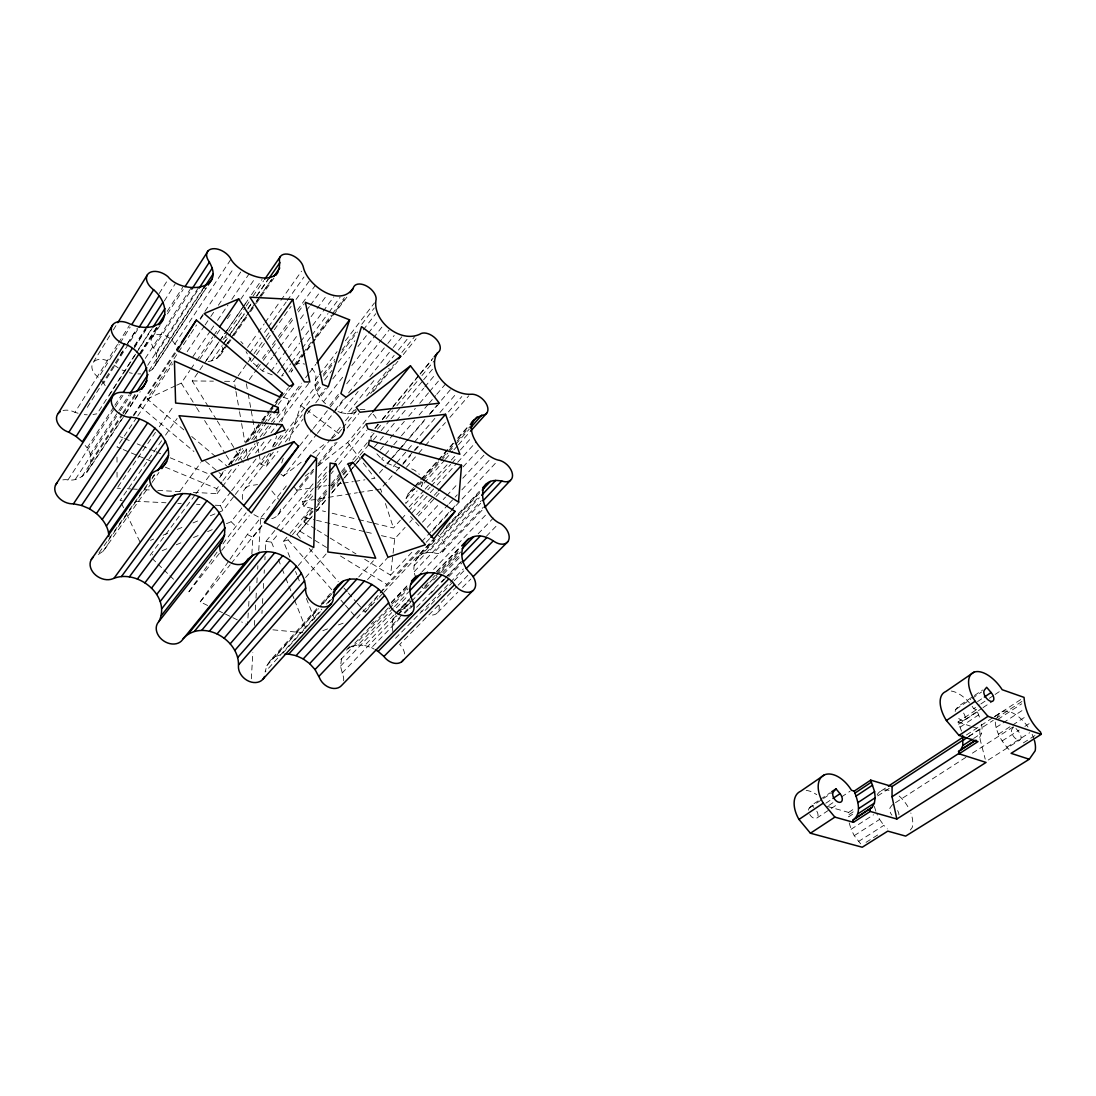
<?xml version="1.0" encoding="UTF-8"?>
<svg xmlns="http://www.w3.org/2000/svg" width="1096" height="1096" viewBox="0 0 1096 1096"><rect width="100%" height="100%" fill="white"/><g stroke="black" fill="none" stroke-linecap="round" stroke-linejoin="round"><path stroke-width="0.75" stroke-dasharray="5 3.75" d="M343.61 680.808A14.043 10.7 42.7 0 0 342.692 674.492L340.5 666.176L341.856 656.737M218.953 341.979L205.555 361.447C214.583 362.214 224.022 355.173 222.529 345.487M261.944 613.582L262.136 610.225M262.506 603.512L262.862 596.799M263.328 588.401L263.698 581.688M264.15 573.29L264.341 569.934M264.889 559.864L265.068 556.508M265.438 549.781L265.903 541.397L275.521 529.642M251.327 678.794L252.847 652.558M254.423 625.35L254.82 618.541M255.313 610.034L255.601 604.937M255.998 598.128L256.491 589.621M256.889 582.812L257.176 577.715M257.67 569.208L257.861 565.796M258.752 550.493L260.615 518.175L252.888 514.093M248.258 612.993L247.532 624.775L241.654 621.939M248.655 606.266L249.066 599.539M249.587 591.128L249.888 586.072M251.847 554.096L252.875 537.273L263.492 524.121M325.539 403.739C318.868 397.821 313.045 388.395 315.675 379.243A12.563 8.152 36.5 0 0 310.195 367.187M413.822 487.405L408.178 493.748L406.164 498.214L405.739 503.557L417.083 490.871M979.66 737.444L981.619 733.251L982.098 727.84L981.098 721.552M364.639 559.234L390.56 575.153L394.738 538.78L405.109 527.368M392.943 631.68L392.039 625.2L392.875 619.281L395.382 614.322M315.662 529.149L304.14 522.066L304.88 517.559L312.524 508.393M827.316 806.409L848.605 812.424L848.66 816.835L854.236 813.191M62.842 479.884A15.084 11.097 28.3 0 1 66.363 479.678C85.611 483.651 99.078 459.608 85.187 445.538M149.166 371.476C158.509 366.982 158.372 354.118 152.837 346.651A13.536 8.96 31.9 0 1 157.071 334.554A13.536 8.96 31.9 0 1 174.113 342.952L178.484 348.555M371.215 441.044L370.873 436.962L372.024 432.18M316.771 608.677L270.356 660.354L266.835 665.628L265.109 672.026L321.882 609.088M416.165 577.907C407.876 562.262 423.755 549.945 433.537 540.205M281.699 462.95L283.289 458.169M289.125 440.647L300.77 405.575L319.306 381.49M259.108 454.251L260.93 464.32L266.424 466.197L270.767 453.456M272.945 447.1L276.74 435.948M281.631 421.618L289.234 399.341L301.51 383.175M223.228 471.732L219.077 478.349L225.187 470.225M109.751 335.691L92.763 363.16A14.152 9.617 29.9 0 0 97.256 376.503L98.544 377.476L119.313 344.391M113.326 329.91L116.902 324.128M63.034 410.534A14.728 10.371 28.5 0 1 73.459 411.644L74.953 412.384L117.532 344.432M118.45 342.98L129.314 325.635M120.218 342.952L130.15 327.129M120.272 355.036L123.889 349.323M127.506 343.596L136.562 329.293M159.18 293.523L167.318 280.644M87.31 407.315L122.834 351.158M127.383 343.966L137.397 328.129M105.161 385.641L103.723 383.162L138.219 328.69M133.233 415.398L175.798 350.939M271.753 518.641C277.288 517.586 281.329 511.859 280.453 506.297M134.219 346.131L146.111 327.471M134.685 346.473L145.617 329.321M134.274 348.007L146.097 329.485M164.29 300.989L175.209 283.878M134.739 355.131L97.106 413.781L93.037 414.507M138.411 349.419L151.248 329.389M135.616 354.255L109.066 395.642L108.189 392.491M136.534 352.83L152.097 328.581M139.466 353.898L156.934 326.786M139.781 353.967L157.153 326.992M167.209 311.387L182.758 287.262M140.713 354.09L158.18 327.005M152.645 336.815L160.043 325.361M167.441 313.894L183.155 289.55M87.077 448.017L113.97 406.616M114.888 405.191L121.382 395.19M145.316 358.392L191.225 287.7M153.659 347.816L190.855 290.632M67.993 479.884L114.505 408.383M115.436 406.945L124.739 392.656M147.7 365.283L198.28 287.933M90.023 454.607L117.971 411.904M118.902 410.479L129.15 394.82M156.153 353.803L197.225 291.029M75.487 479.089L119.382 412.096M120.313 410.671L132.465 392.135M148.96 370.818L204.322 286.522M156.824 359.611L202.719 289.782M90.995 461.183L121.848 414.302M122.779 412.877L134.931 394.409M81.899 476.582L122.163 415.439M123.108 414.014L137.151 392.683M152.632 369.147L206.158 287.864M155.632 364.845L206.308 287.906M89.913 467.307L124.574 414.781M125.506 413.356L138.617 393.491M86.817 472.568L140.247 391.615M174.757 344.144L230.968 259.231M133.945 415.453L177.114 350.638M200.13 318.621L234.023 267.821M183.84 429.865L147.165 398.999L177.566 353.446M178.525 352.022L189.923 334.951M190.868 333.526L196.568 324.978M200.376 319.292L203.226 315.018M136.767 417.398L116.984 446.963L121.67 448.922M137.712 416L172.552 363.899M273.329 452.182L245.394 488.2C242.353 491.597 241.572 496.557 242.983 500.831M187.156 351.638L204.185 326.334M205.13 324.923L209.87 317.895M210.816 316.484L214.597 310.867M218.378 305.236L241.079 271.507M192.841 356.762L209.953 331.554M210.898 330.156L213.747 325.95M217.556 320.347L228.009 304.948M231.804 299.345L248.915 274.137M176.675 385.23L181.265 383.093L189.882 370.462M190.841 369.051L195.636 362.036M196.595 360.639L212.871 336.787M213.83 335.39L218.611 328.375M199.773 359.145L215.994 335.431M216.94 334.033L219.803 329.855M227.434 318.689L232.215 311.716M240.791 299.167L255.108 278.233M118.039 486.775L155.468 432.358M159.304 426.782L173.702 405.849M219.912 340.596L241.928 308.62M242.887 307.236L247.669 300.277M251.491 294.728L262.026 279.425M208.336 406.671L192.238 380.929L198.965 371.147M199.924 369.763L225.872 332.074M226.845 330.677L244.148 305.551M245.107 304.154L249.902 297.18M227.79 332.732L222.94 339.746A12.974 8.453 34.2 0 1 226.584 337.061M228.763 331.321L245.244 307.442M246.216 306.031L249.121 301.825M252.998 296.208L263.656 280.754M211.638 360.817L222.187 345.569M223.146 344.185L227.941 337.253M228.9 335.869L244.244 313.689M248.08 308.14L250.957 303.989M256.724 295.673L268.232 279.042M224.475 342.678L230.311 334.253M231.283 332.841L246.833 310.374M247.806 308.976L250.724 304.757M256.56 296.331L268.219 279.48M216.652 358.693L224.461 347.446M225.447 346.035L230.324 339.007M231.297 337.609L257.67 299.633M258.642 298.235L271.329 279.946M222.283 350.747L226.173 345.144M227.146 343.733L232.023 336.719M232.996 335.321L248.587 312.867M249.573 311.456L255.409 303.03M256.396 301.633L259.314 297.427M260.286 296.016L271.986 279.179M220.282 355.268L227.105 345.432M228.091 344.034L232.969 337.006M233.941 335.609L246.627 317.347M250.532 311.73L255.423 304.715M256.396 303.304L260.3 297.687M261.273 296.29L273.959 278.041M161.646 440.729L120.081 500.475L125.191 500.721M165.51 435.167L177.114 418.494M292.81 369.53L291.029 372.092L293.043 369.393M207.651 605.499L200.212 601.896L229.05 560.618M230.009 559.248L247.326 534.478L288.604 483.007M147.385 484.459L97.489 555.056L103.12 551.22L106.997 546.014L108.888 539.78L148.001 484.473M152.276 477.541L154.235 474.774M151.919 478.938L155.824 473.404M103.12 551.22L151.125 483.5M152.056 482.445L158.961 472.445M247.504 347.446L257.327 333.581M258.314 332.198L264.218 323.868M265.191 322.484L279.932 301.688M280.919 300.304L301.564 271.178M249.71 353.172L260.56 337.952M264.506 332.417L267.465 328.266M268.452 326.882L286.207 301.962M287.193 300.578L303.962 277.041M217.077 552.11L187.813 593.196L249.272 515.695M222.926 543.904L246.093 512.805M235.667 389.82L234.174 381.381L237.161 377.216M238.147 375.832L247.107 363.324M248.093 361.927L253.066 354.981M254.066 353.597L264.999 338.308M265.986 336.924L269.972 331.362M272.219 374.887L262.478 370.941L251.477 361.57L255.436 356.049M256.437 354.666L266.342 340.856M267.328 339.472L273.274 331.198M274.26 329.814L291.098 306.346M296.057 299.441L309.921 280.11M256.519 366.68L258.505 363.927M262.478 358.433L268.452 350.172M272.438 344.665L277.411 337.787M278.398 336.404L293.331 315.771M297.304 310.264L315.21 285.494M249.354 379.586L256.354 369.927M257.355 368.544L262.355 361.653M263.355 360.269L271.356 349.227M272.356 347.843L278.357 339.568M279.357 338.185L294.358 317.484M298.359 311.963L304.359 303.674M262.478 370.941L264.479 368.201M265.479 366.818L272.466 357.228M273.466 355.858L279.466 347.624M280.466 346.254L295.454 325.69M300.455 318.84L305.442 311.976M306.442 310.606L309.442 306.496M310.442 305.126L320.429 291.413M179.936 491.159L200.869 462.581M270.959 371.297L276.973 363.105M277.987 361.735L297.043 335.787M301.044 330.321L307.072 322.128M311.086 316.662L316.1 309.826M317.1 308.469L327.129 294.81M1013.375 727.265L1011.964 729.183A6.74 3.466 54.6 0 0 1014.143 737.17A6.74 3.466 54.6 0 0 1020.595 739.348A6.74 3.466 54.6 0 0 1018.403 731.361L1014.088 726.306L969.796 754.829M277.494 373.024L280.508 368.941M281.521 367.585L287.549 359.42M288.563 358.05L299.633 343.089M300.633 341.719L308.688 330.828M312.703 325.389L333.842 296.811M283.617 373.27L281.604 375.983L285.577 375.038M284.631 371.914L290.687 363.776M291.687 362.42L310.839 336.636M311.853 335.28L327.992 313.579M328.992 312.223L340.089 297.304M194.91 495.173L149.631 555.987L152.769 554.672M195.91 493.817L211.007 473.541M288.933 372.024L292.961 366.612M293.975 365.256L302.044 354.433M303.058 353.076L311.127 342.253M315.169 336.842L331.321 315.196M332.321 313.84L344.445 297.605M296.03 364.078L314.47 339.39M315.484 338.006L334.951 311.949M335.979 310.579L346.226 296.852M296.728 364.215L347.144 296.756M228.324 464.964L240.531 448.73M245.627 441.948L260.889 421.645M261.917 420.289L269.041 410.822M270.054 409.466L274.123 404.04M275.137 402.698L278.192 398.629M229.27 464.8L240.476 449.908M245.573 443.14L261.876 421.467M262.889 420.111L270.027 410.644M271.041 409.288L279.192 398.451M231.448 463.293L242.641 448.428M247.723 441.674L260.958 424.125M261.971 422.768L269.095 413.315M270.109 411.959L273.164 407.904M274.178 406.561L280.288 398.451M281.302 397.095L288.426 387.642M235.476 461.115L245.668 447.634M251.765 439.537L262.971 424.7M263.985 423.344L271.109 413.904M278.233 404.465L290.454 388.272M193.348 492.351L217.063 493.666L216.844 488.693L221.954 481.939M222.981 480.582L232.188 468.403M238.325 460.293L248.559 446.757M253.669 440.003L266.972 422.412M267.999 421.056L273.11 414.302M217.063 493.666L238.599 465.279M243.737 458.525L255.012 443.661M260.136 436.907L270.397 423.399M271.411 422.042L278.589 412.589M305.592 377.778L308.661 373.736M309.689 372.393L315.826 364.31M247.312 457.087L258.546 442.318M263.643 435.605L270.794 426.207M271.808 424.864L303.469 383.258M255.601 452.936L265.821 439.551M270.945 432.852L278.096 423.481M279.124 422.138L308.784 383.312M910.31 830.028L912.173 827.59A25.208 14.604 56.1 0 0 910.845 812.999M315.278 380.093L318.402 376.038M319.443 374.681L337.089 351.638M345.404 340.801L374.49 302.866M215.227 505.215L220.323 505.462L230.653 492.008M231.681 490.666L257.505 457.018M262.656 450.292L272.986 436.838M314.936 385.189L319.1 379.764M323.265 374.353L334.732 359.447M342.021 349.966L357.639 329.649M361.803 324.238L374.298 307.976M323.43 376.147L334.76 361.42M340.938 353.392L357.419 331.992M218.173 512.544L222.899 510.599L234.297 495.844M235.339 494.502L266.424 454.224M272.63 446.168L281.96 434.085M316.251 390.765L320.429 385.354M324.608 379.942L331.924 370.475M338.198 362.365L354.912 340.719M363.269 329.896L375.805 313.675M260.93 464.32L269.301 453.511M274.534 446.743L322.649 384.518M278.507 445.51L302.304 414.822M319.142 396.451L325.43 388.354M332.773 378.915L349.556 357.323M357.94 346.528L367.379 334.376M368.434 333.033L377.873 320.881M266.424 466.197L277.973 451.36M285.316 441.921L303.154 419.001M307.346 413.603L311.538 408.205M315.744 402.821L328.334 386.641M323.402 401.848L343.418 376.284M351.843 365.516L383.422 325.156M226.434 523.696L231.133 521.723L242.627 507.051M357.323 603.28L365.16 612.198L379.079 594.402M380.052 593.155L386.888 584.415L419.247 549.754M329.8 405.232L339.322 393.163M346.72 383.778L381.614 339.527M382.668 338.185L389.012 330.143M299.674 445.743L312.36 429.673M313.415 428.344L329.266 408.26M330.321 406.917L340.897 393.533M334.787 410.288L344.336 398.259M348.583 392.916L386.778 344.815M387.833 343.486L394.204 335.472M280.973 474.294L283.412 476.061L316.292 434.701M317.361 433.358L345.994 397.327M337.938 411.507L341.089 412.726L358.118 391.436M369.832 376.791L392.176 348.829M393.245 347.501L402.821 335.527M892.651 804.505L890.295 807.437A6.302 3.644 56.1 0 0 891.952 815.164M341.089 412.726L347.226 413.74L376.024 377.928M386.696 364.653L394.163 355.378M398.423 350.062L408.027 338.13M316.689 456.457L330.595 439.222M331.663 437.893L341.281 425.96M345.555 420.659L356.255 407.411M200.212 601.896L230.16 564.783M231.242 563.467L263.328 523.696M347.226 413.74L352.761 413.274L355.967 409.301M366.653 396.067L389.08 368.297M401.89 352.419L414.713 336.554M331.677 438.564L338.39 433.345L341.61 429.358M342.692 428.029L356.666 410.753M370.64 393.478L394.286 364.228M373.352 391.56L397.93 361.2M403.26 354.597L416.083 338.76M294.029 486.775L296.646 490.255L313.812 469.102M318.1 463.814L335.28 442.661M347.076 428.111L358.885 413.576M277.685 515.353L313.292 471.54M317.607 466.225L337.034 442.318M955.219 711.523A6.864 3.658 54.1 0 1 955.822 709.372L958.178 706.468L973.084 696.426M276.589 528.341L314.031 482.637M318.306 477.418L327.937 465.663M318.429 465.622L347.679 442.469L371.503 413.411M312.264 508.462L303.976 506.475L302.469 501.489L313.278 488.337M317.607 483.076L327.334 471.239M334.91 462.033L366.256 423.878M265.903 541.397L271.493 542.123L279.001 533.012M280.069 531.711L313.305 491.351M317.593 486.145L327.252 474.431M303.976 506.475L313.744 494.652M318.073 489.405L330.006 474.965M331.088 473.65L333.252 471.02M338.678 464.457L366.872 430.317M377.956 424.508L374.709 428.413L375.517 427.92A12.357 8.069 38.8 0 0 377.531 424.221M382.285 419.289L388.779 411.452M393.108 406.232L419.097 374.928M420.179 373.613L433.18 357.967M375.27 428.262L378.531 424.344M382.285 419.782L392.026 408.055M392.628 407.37L419.069 375.462M420.152 374.161L432.057 359.817M289.837 557.193L283.467 541.314L288.947 534.738M290.043 533.423L311.935 507.092M317.402 500.502L327.266 488.665M331.636 483.391L340.39 472.856M341.486 471.54L348.062 463.649M370.873 436.962L376.298 430.427M377.38 429.125L380.641 425.207M386.08 418.672L392.601 410.836M396.944 405.616L417.59 380.805M421.933 375.572L433.879 361.214M317.977 501.845L329.965 487.446M331.061 486.131L340.87 474.349M341.966 473.034L346.322 467.8M352.871 459.936L369.229 440.304M283.467 541.314L288.125 539.903L291.413 535.958M292.509 534.643L312.237 510.996M317.717 504.42L327.567 492.597M331.951 487.35L341.815 475.527M342.911 474.212L347.295 468.951M304.14 522.066L315.073 508.982M316.155 507.681L327.088 494.584M331.458 489.35L342.377 476.267M343.473 474.952L347.843 469.718M354.405 461.868L368.599 444.853M373.503 439.797L380.052 431.975M381.134 430.673L389.847 420.234M390.943 418.932L400.752 407.191M401.835 405.89L422.549 381.093M423.631 379.791L433.441 368.05M300.304 538.246L296.961 534.423L312.305 516.079M316.689 510.846L327.649 497.748M332.047 492.501L343.007 479.404M344.103 478.103L361.639 457.142M296.961 534.423L311.935 516.764M316.319 511.517L327.266 498.433M331.65 493.2L343.706 478.801M344.802 477.486L351.378 469.636M352.474 468.335L355.762 464.403M356.858 463.087L360.146 459.169M374.476 446.88L384.326 435.153M385.422 433.852L395.259 422.138M396.355 420.837L406.191 409.123M410.575 403.903L423.686 388.285M424.782 386.984L435.715 373.955M380.202 449.949L383.49 446.058M384.586 444.757L404.356 421.385M408.74 416.192L415.329 408.397M419.727 403.205L428.509 392.82M429.605 391.519L438.386 381.134M399.533 468.239L387.272 463.334L381.641 459.019L392.669 446.072M393.765 444.784L400.383 437.016M401.479 435.729L414.713 420.193M419.11 415.014L427.933 404.657M429.029 403.369L435.646 395.601M436.756 394.3L445.565 383.956M298.29 565.536L312.634 548.795M387.272 463.334L389.477 460.745M390.587 459.457L398.328 450.429M399.437 449.141L424.878 419.48M429.303 414.329L437.044 405.301M441.469 400.136L450.319 389.82M379.339 473.13L386.011 465.362M387.121 464.06L400.451 448.524M401.561 447.223L408.233 439.455M409.342 438.167L426.002 418.74M430.454 413.562L439.345 403.205M393.368 466.471L395.588 463.896M396.697 462.622L413.343 443.346M414.452 442.058L435.537 417.645M439.976 412.507L456.621 393.245M375.668 489.816L380.655 489.022L395.204 472.266M396.314 470.979L401.917 464.54M403.027 463.252L413.11 451.648M414.22 450.36L418.699 445.209M402.862 464.389L410.658 455.429M415.096 450.305L419.549 445.195M448.47 411.904L461.827 396.547M305.592 577.565L327.827 551.987M406.424 467.225L417.562 454.456M418.686 453.182L424.248 446.798M425.358 445.524L445.414 422.549M449.867 417.453L468.814 395.752M808.533 810.177A6.316 3.863 55.9 0 1 809.3 808.04L811.889 805.094L818.986 800.313M414.959 486.131L453.36 442.99M457.868 437.907L468.033 426.481M408.178 493.748L413.877 487.925M415 486.651L420.645 480.322M421.768 479.048L437.578 461.306M438.701 460.032L453.374 443.565M457.881 438.496L468.047 427.084M406.164 498.214L441.25 458.854M442.373 457.594L448.031 451.237M449.168 449.977L455.95 442.359M457.087 441.085L470.664 425.851M419.631 484.761L421.892 482.226M423.015 480.966L439.948 461.991M441.072 460.731L447.839 453.141M448.976 451.881L454.621 445.551M455.744 444.291L469.294 429.111M444.935 459.868L421.234 486.364A12.371 8.22 41 0 0 422.577 482.13M445.456 459.156L452.826 451.031M453.963 449.771L457.347 445.99M458.471 444.729L471.54 429.975M321.292 603.636L331.485 592.292M409.219 506.873L424.015 490.419M425.152 489.145L430.851 482.815M431.988 481.555L450.196 461.293M451.333 460.019L454.758 456.224M460.443 449.894L471.828 437.222M266.835 665.628L318.95 607.664M320.073 606.403L331.403 593.799M270.356 660.354L275.452 656.531L318.47 608.691M323.005 603.649L332.061 593.58M373.572 523.176L393.464 527.957L400.328 520.326M401.479 519.066L407.205 512.709M408.342 511.435L423.234 494.913M427.81 489.83L430.098 487.282M431.249 486.021L450.716 464.416M451.853 463.142L457.58 456.785M326.43 604.06L332.102 597.772M282.864 653.161L320.279 611.705M328.211 602.91L331.622 599.142M411.986 512.846L429.125 493.899M430.276 492.625L435.989 486.309M437.126 485.049L456.553 463.581M457.69 462.307L475.965 442.099M358.707 576.962L373.448 560.727M409.712 522.299L412.014 519.764M416.631 514.695L437.359 491.885M418.412 515.969L439.058 493.31M463.142 466.869L479.199 449.237M367.53 579.62L388.011 557.248M422.481 522.176L438.606 504.612M443.209 499.584L445.51 497.077M446.661 495.83L457.018 484.528M462.786 478.253L484.651 454.415M427.248 527.299L448.045 504.804M449.196 503.544L457.292 494.803M461.909 489.802L490.789 458.553M390.56 575.153L413.589 550.384M421.645 541.712L450.442 510.75M451.593 509.517L456.196 504.557M432.304 531.081L497.173 461.348M426.18 542.315L429.646 538.602M356.748 618.226L421.933 548.452M365.16 612.198L377.956 598.539M379.12 597.293L382.614 593.566M383.778 592.32L433.824 538.89M446.401 526.477L479.13 491.556M415.398 560.535L435.29 539.314M443.496 530.587L479.774 491.885M418.343 556.426L422.618 553.658L435.468 539.958M440.14 534.971L479.884 492.638M414 565.728L479.733 495.83M422.618 553.658L427.92 552.411L479.377 497.748M414.247 571.66L481.35 500.625M427.92 552.411L433.879 552.768L480.733 503.228M391.423 602.197L407.904 584.826M346.446 650.147L349.98 646.421M371.202 624.076L373.558 621.596M391.231 602.978L407.739 585.593M421.974 571.797L483.5 507.051M347.966 648.585L351.816 646.325L390.683 605.444M391.861 604.211L408.342 586.867M442.4 551.905L483.459 508.75M340.801 659.6L408.15 588.867M351.816 646.325L357.954 645.01L393.341 607.938M394.519 606.705L408.671 591.881M340.5 666.176L391.738 612.609M396.396 607.746L408.041 595.566M433.591 569.427L486.035 514.613M357.954 645.01L364.694 645.462L394.245 614.678M395.423 613.445L409.616 598.676M398.917 610.65L409.493 599.635M436.523 571.495L460.032 547.027M396.382 613.404L409.945 599.663M436.962 571.55L460.457 547.11M392.875 619.281L396.41 615.61M397.588 614.39L410.534 600.923M424.659 586.25L428.194 582.579M432.906 577.674L435.263 575.236M436.441 574.016L459.978 549.534M342.034 673.122L396.971 616.075M398.149 614.856L411 601.512M399.382 610.664L404.561 608.54L410.438 602.444M411.617 601.225L435.112 576.825M436.29 575.606L459.799 551.206M429.002 584.757L424.33 589.607L421.494 586.264M433.687 579.907L439.537 573.838M440.702 572.619L460.608 552M478.157 533.793L493.364 518.024M392.039 625.2L410.918 605.65M442.798 572.646L460.498 554.316M364.694 645.462L371.571 647.654L400.026 618.213M404.767 613.308L411.89 605.937M412.945 605.636L410.589 608.061L404.561 608.54M443.538 574.016L460.019 556.987M416.631 607.294L443.866 579.25M445.058 578.03L461.635 560.96M431.18 593.032L437.057 586.976M441.757 582.154L446.456 577.318M447.634 576.112L461.717 561.604M486.391 536.232L498.132 524.135M448.894 576.551L461.854 563.221M395.533 638.269L449.045 583.579M450.237 582.36L463.307 568.988M453.073 581.88L423.494 612.061L420.919 610.938M454.251 580.675L464.896 569.81M456.964 586.387L399.656 644.517L400.725 645.599A13.508 9.905 44.2 0 1 404.684 654.476M458.169 585.168L468.91 574.277M437.605 612.582L457.799 592.21M462.539 587.415L470.855 579.03M305.126 476.144L313.114 469.828M283.412 476.061L302.181 461.485M312.908 453.141L326.32 442.729M245.394 488.2L248.682 485.884L257.533 484.583M820.411 799.354L830.33 792.668M974.44 695.508L982.578 690.028M809.3 808.04L822.082 799.436M823.493 798.477L833.44 791.792M955.822 709.372L970.755 699.303M972.111 698.399L981.619 691.987M825.836 803.217L831.535 799.409M977.522 701.632L982.961 697.988M828.74 805.464L833.001 802.628M841.523 796.943L850.044 791.257M972.152 706.358A27.441 14.645 54.1 0 1 973.728 708.701L979.427 704.906M980.852 703.961L987.962 699.207M989.387 698.262L993.661 695.412M995.086 694.453L1002.196 689.713M961.535 731.142L958.027 721.99L976.536 709.66L979.66 717.524M809.752 814.492A6.316 3.863 55.9 0 0 816.493 818.287L829.987 809.314M831.343 808.423L838.084 803.93M963.877 720.332L981.632 708.523M983.002 707.619L992.565 701.262M958.589 724.237L977.125 711.921M960.137 727.128L978.701 714.839M881.321 790.791L886.993 787.079M966.398 735.005L993.332 717.332M994.757 716.4L1001.84 711.756M848.605 812.424L855.565 807.862M994.579 716.716L1022.65 698.303M849.03 814.588L856.003 810.026M1021.883 701.495L995.182 718.962C994.853 731.224 1002.032 742.636 1010.485 751.02M889.24 788.367L876.375 796.792A25.208 14.604 56.1 0 1 889.651 790.558M968.398 736.581L993.264 720.305M968.741 736.581L982.098 727.84M997.812 719.414L1021.732 703.796M973.577 738.499L981.619 733.251M996.017 727.484L1001.676 723.812M1003.087 722.894L1022.856 710.044M860.675 843.865L854.236 835.645L851.085 829.261L873.567 814.766M998.456 734.197L1011.211 725.963M1012.636 725.045L1026.815 715.907M895.5 802.669L968.371 755.747M854.236 835.645L879.609 819.411L877.019 814.246M1002.128 740.951L1019.212 730.018M1024.897 726.374L1030.596 722.73M858.401 841.55L883.856 825.37L887.322 828.891M1006.786 747.267L1029.637 732.745M988.25 760.021L1019.91 739.923M866.059 842.331L880.225 833.371M1023.363 742.883L1036.241 734.745M147.165 398.999L175.141 385.943M352.761 413.274L355.803 411.986M162.167 550.713L166.866 548.74M176.278 544.78L184.114 541.493M193.513 537.533L198.225 535.56M207.624 531.615L213.898 528.971M150.508 540.355L153.659 539.068M163.099 535.191L167.825 533.245M177.264 529.368L183.553 526.779M193.006 522.902L200.869 519.668M210.309 515.778L216.611 513.188M411.617 490.46L414.699 489.186M322.854 630.652L327.526 628.926M338.445 624.926L344.541 622.692M275.452 656.531L281.727 654.408M302.469 501.489L357.365 492.734M359.036 492.474L373.996 490.09M296.646 490.255L313.292 487.72M314.963 487.46L326.608 485.679M328.279 485.432L341.596 483.391M343.267 483.144L353.255 481.61M354.912 481.363L364.913 479.829M371.571 478.815L374.901 478.308L362.242 461.635M137.959 373.914L140.699 373.9M192.238 380.929L213.419 381.161M224.598 381.285L234.174 381.381M135.383 501.228L165.962 502.763M177.853 503.352L181.251 503.516M196.54 504.283L199.938 504.448M117.08 488.172L120.478 488.35M127.246 488.734L130.643 488.912M132.328 489.008L137.425 489.282M144.193 489.665L150.974 490.035M157.756 490.405L183.169 491.803M84.269 414.617L87.283 414.795M272.877 629.816L302.743 632.693M129.355 372.722L132.287 373.339M260.615 518.175L264.396 518.956M304.88 517.559L314.867 519.915M316.539 520.312L364.79 531.697M366.461 532.094L374.777 534.067M381.435 535.629L394.738 538.78M313.922 508.859L325.526 511.64M332.156 513.243L357.008 519.203M358.666 519.6L371.914 522.778M74.953 412.384L78.076 413.233M433.879 552.768L435.139 553.151A12.604 8.59 42.8 0 0 444.538 547.973A12.604 8.59 42.8 0 0 437.948 535.204M958.027 721.99L970.412 726.1M971.96 726.607L979.714 729.183L980.153 739.608L985.222 759.172M973.728 708.701L976.536 709.66M283.152 397.122L289.234 399.341M122.081 369.982L124.985 371.202M123.232 449.579L137.274 455.443M138.836 456.1L145.069 458.703M146.631 459.361L151.317 461.306M165.359 467.184L216.844 488.693M119.861 436.578L123.012 437.907M124.588 438.564L130.89 441.222M137.178 443.866L140.329 445.195M141.905 445.867L148.207 448.511M149.782 449.182L154.509 451.168M156.084 451.826L160.811 453.813M170.25 457.799L209.624 474.363M218.063 610.527L222.515 612.691M225.475 614.116L231.366 616.952M232.832 617.665L240.175 621.226M247.326 534.478L252.875 537.273M371.571 647.654L374.188 649.147M299.879 531.163L328.882 548.904M340.486 556.015L386.888 584.415M317.1 530.039L328.622 537.109M330.06 537.999L355.995 553.918M113.929 365.05L119.286 368.516M300.77 405.575L304.811 408.561M306.154 409.562L338.39 433.345M139.37 405.684L193.924 451.525M205.61 461.348L221.2 474.445M191.704 436.482L228.393 467.348M419.028 525.929L410.534 516.504M231.133 521.723L235.599 526.094M152.015 558.316L156.797 562.974M157.988 564.139L162.756 568.783M163.948 569.947L168.729 574.605M169.921 575.77L173.497 579.25M271.877 490.981L278.494 499.16M376.914 453.854L381.641 459.019M100.627 379.75L103.723 383.162M309.25 548.452L338.322 581.606M343.911 587.977L347.268 591.799M348.391 593.073L356.214 602.005M288.125 539.903L331.992 589.977M340.993 600.252L344.363 604.101M345.487 605.376L349.994 610.513M351.117 611.801L355.611 616.938M811.889 805.094L813.89 807.492M347.679 442.469L360.296 459.073M879.609 819.411L883.856 825.37M251.477 361.57L246.093 351.652M209.226 408.096L216.392 419.549M217.282 420.974L235.174 449.579M236.065 451.004L243.23 462.457M181.265 383.093L195.622 406.123M196.526 407.561L201.006 414.768M204.609 420.522L225.242 453.648M226.146 455.087L232.434 465.156M220.323 505.462L222.899 510.599M121.478 503.379L123.56 507.736M126.355 513.545L140.37 542.78M295.55 571.468L296.824 574.647M297.468 576.236L300.016 582.579M306.373 598.457L314.634 619.089M271.493 542.123L274.617 549.973M278.357 559.398L281.48 567.235M282.11 568.81L285.22 576.66M285.851 578.222L288.344 584.51M288.974 586.072L291.468 592.361M292.084 593.922L293.961 598.635M294.577 600.211L305.811 628.46M380.655 489.022L381.709 492.241M385.422 503.53L393.464 527.957M874.389 806.478L876.375 812.958M849.195 822.849L851.085 829.261M246.353 383.737L247.874 392.121M248.176 393.807L256.382 439.14M256.683 440.825L258.807 452.58M235.955 391.505L239.229 410.041M239.517 411.726L241.312 421.85M241.6 423.536L244.874 442.072M246.066 448.826L248.134 460.621M117.012 457.169L117.025 463.978M117.039 472.184L117.067 478.582M951.26 691.055A27.441 14.645 54.1 0 1 969.535 703.015M963.631 713.085A6.864 3.658 54.1 0 1 964.275 720.086A6.864 3.658 54.1 0 1 957.863 717.483M899.158 796.052A25.208 14.604 56.1 0 1 908.94 808.656M997.333 717.647A26.948 13.892 54.6 0 1 1028.843 728.319M1032.144 734.32A26.948 13.892 54.6 0 1 1033.939 738.841M897.597 810.602A6.302 3.644 56.1 0 1 898.939 814.862M806.19 790.435A25.249 15.467 55.9 0 1 816.726 794.71M816.835 811.232A6.316 3.863 55.9 0 1 816.493 818.287M359.968 409.699A12.357 8.069 38.8 0 1 365.132 409.685M373.161 414.288A12.357 8.069 38.8 0 1 376.668 419.234M94.42 361.255A14.152 9.617 29.9 0 1 109.806 361.885M411.685 468.91A12.371 8.22 41 0 1 419.302 474.349M295.002 365.448A12.563 8.152 36.5 0 1 304.592 364.105M438.962 605.102A12.988 9.165 44 0 1 430.591 615.007M240.819 341.527A12.974 8.453 34.2 0 1 243.011 343.925"/><path stroke-width="1.5" d="M160.016 324.142C170.14 313.004 162.811 296.605 152.276 288.7A14.933 9.494 31.7 0 1 148.905 273.137A14.933 9.494 31.7 0 1 167.935 276.658C182.224 294.646 227.516 290.961 208.569 260.834A14.248 8.795 33.5 0 1 212.583 248.778A14.248 8.795 33.5 0 1 230.283 258.012C237.805 274.356 281.234 291.728 279.549 261.464A13.632 8.275 35.5 0 1 289.399 254.45A13.632 8.275 35.5 0 1 303.387 267.301C307.195 285.385 340.39 308.688 353.378 287.7A13.193 7.973 37.6 0 1 367.105 286.316A13.193 7.973 37.6 0 1 375.901 300.66C373.092 321.635 400.424 343.445 419.946 334.17A12.974 7.891 39.6 0 1 435.482 338.404A12.974 7.891 39.6 0 1 438.318 352.268L434.263 356.652M316.593 458.361L313.744 547.507L264.396 522.381L310.826 455.306L316.593 458.361L264.547 522.806M437.51 352.748C425.618 372.051 451.648 395.464 470.938 394.259A12.988 8.028 41.5 0 1 486.199 403.616A12.988 8.028 41.5 0 1 482.829 415.165C456.128 422.946 482.35 457.703 499.57 460.361A13.234 8.412 43.1 0 1 512.394 473.883A13.234 8.412 43.1 0 1 503.105 481.377C471.444 473.815 481.24 515.887 500.612 523.669A13.673 9.001 44.2 0 1 508.804 539.821A13.673 9.001 44.2 0 1 494.556 541.725C467.841 522.943 449.922 554.124 471.239 574.222A14.248 9.768 44.4 0 1 472.773 590.758A14.248 9.768 44.4 0 1 455.484 585.99C441.236 563.481 398.149 570.18 412.891 601.718A14.851 10.604 43.2 0 1 406.452 615.705A14.851 10.604 43.2 0 1 389.162 604.197C382.573 581.236 336.568 564.372 333.335 597.964A15.413 11.316 40.1 0 1 319.114 606.294A15.413 11.316 40.1 0 1 305.633 589.525C306.25 563.125 268.808 538.958 247.929 559.275L182.553 639.694A14.947 11.7 34.1 0 1 163.482 640.79A14.947 11.7 34.1 0 1 157.988 622.638L222.365 541.082C234.352 514.175 198.979 486.199 173.716 495.433A16.056 11.576 32.4 0 1 152.741 487.775A16.056 11.576 32.4 0 1 155.728 471.02C187.348 455.868 153.741 416.549 129.383 417.275A15.974 11.056 30.6 0 1 111.628 403.52A15.974 11.056 30.6 0 1 123.053 392.382C160.687 396.533 149.097 350.186 122.807 343.514A15.563 10.302 30.6 0 1 111.6 327.101A15.563 10.302 30.6 0 1 128.657 323.375C139.261 328.348 154.714 330.239 162.77 319.868M158.879 621.624C171.675 595.799 137.123 568.317 112.902 578.729A15.166 11.59 30.1 0 1 93.982 573.455A15.166 11.59 30.1 0 1 93.352 557.124M461.539 465.279L458.498 502.078L368.599 444.853L369.229 440.304L461.539 465.279L438.51 490.624M964.165 739.348L892.103 786.503L870.703 780.133L854.222 791.107L851.469 790.298A25.605 15.358 55.6 0 0 824.343 774.913A25.605 15.358 55.6 0 0 823.247 803.163L834.878 817.123L853.483 822.315L870.238 811.451L896.829 819.027L986.058 762.432L959.123 753.829L958.548 751.514L960.85 749.664L962.85 745.486L962.699 735.375M892.103 786.503L892.034 796.751L896.829 819.027M853.483 822.315L853.044 820.055L872.183 807.286L874.389 803.108L875.197 797.765L874.581 791.627L870.703 780.133M183.196 638.516C202.637 618.021 240.12 639.982 238.435 666.108A14.549 11.371 39.1 0 0 249.354 681.452A14.549 11.371 39.1 0 0 264.547 676.465M853.044 820.055C862.429 813.068 857.51 800.066 854.222 791.107M349.583 319.854L328.334 386.641L322.649 384.518L305.359 302.291L349.583 319.854L316.854 362.968M282.275 393.217L280.206 397.095L177.114 350.638L196.362 320.059L282.275 393.217L279.22 397.273M247.929 559.275L247.299 560.453A15.851 11.672 36 0 1 227.639 560.905A15.851 11.672 36 0 1 221.474 542.082L222.365 541.082M58.129 413.535L112.874 324.649M117.793 322.676L147.289 274.973M131.958 324.252L153.632 289.728M60.239 411.685A14.728 10.371 28.5 0 0 57.088 421.727A14.728 10.371 28.5 0 0 67.308 431.687L68.884 432.249L124.451 344.144M139.137 327.266L159.098 295.728M138.589 354.446L82.351 441.825L76.145 436.455L132.054 348.72M146.535 327.882L162.948 302.154M153.015 327.142L164.921 308.606M158.441 324.622L164.866 314.634M55.553 485.021L112.025 397.396M185.005 286.686L208.117 250.874M123.232 392.341L143.631 360.94M191.786 289.207L209.459 262.04M130.082 393.396L146.85 367.776M199.102 288.18L212.172 268.205M203.651 288.358L213.021 274.096M136.794 391.56L148.015 374.517M208.185 285.056L211.939 279.357M141.425 389.231L147.056 380.709M142.11 388.779L143.987 385.943M57.239 482.637A15.084 11.097 28.3 0 0 57.156 495.707A15.084 11.097 28.3 0 0 71.898 503.845L73.473 503.818L131.013 417.302M176.744 349.542L178.607 346.733M181.415 342.527L196.362 320.059M73.473 503.818L81.584 505.448L139.439 419.289M81.584 505.448L89.42 508.75L147.618 422.96M219.57 326.964L238.723 298.907L293.509 384.23L291.468 386.929M108.792 536.382C108.86 527.272 102.969 519.34 96.462 513.503L155.016 428.098M264.629 279.343L280.138 256.875M269.191 278.083L279.891 262.643M102.257 519.381L161.153 434.331M273.932 276.37L279.781 267.945M275.918 275.233L277.863 272.425M824.493 774.845L800.573 791.285A25.249 15.467 55.9 0 0 798.97 819.438L810.423 833.22L862.251 847.222L887.787 831.124L905.652 836.111L1029.267 759.254L1035.158 750.815A26.948 13.892 54.6 0 0 1034.391 740.321M106.422 526.012L165.633 441.263M108.696 532.971L168.154 448.456M91.365 559.44L150.933 474.869M157.783 470.636L168.537 455.429M298.564 446.319L251.381 513.024L211.007 473.541L293.838 441.702L298.564 446.319L248.189 510.147M161.852 468.636L166.756 461.731M270.959 329.978L292.838 299.414L249.902 297.18L304.483 381.915L309.812 381.97L292.838 299.414M114.148 578.072L174.976 494.803M121.451 576.537L182.498 493.501M129.383 576.866L190.677 494.132M350.158 292.701L353.186 288.659M137.37 579.017L198.993 496.639M144.919 582.839L206.897 500.845M274.137 412.945L278.22 407.534L174.428 361.091L175.62 403.054L278.589 412.589L278.22 407.534M151.536 588.086L213.857 506.448M275.055 434.153L282.289 424.727L285.07 430.057L201.856 461.224L179.045 415.713L282.289 424.727M156.783 594.388L219.447 513.106M455.073 511.366L433.824 538.89L361.639 457.142L364.53 453.936L455.073 511.366L430.81 537.369M160.317 601.361L223.283 520.367M161.907 608.54L225.118 527.779M243.682 505.722L293.838 441.702M161.413 615.445L224.817 534.834M305.537 461.896L310.826 455.306M398.574 358.913L400.725 356.255L361.529 326.635L340.897 393.533L345.994 397.327L400.725 356.255M188.169 634.05L252.916 554.877M372.585 412.082L410.479 365.859L439.345 403.205L359.954 412.247L356.255 407.411L410.479 365.859M194.499 631.241L259.368 552.22M329.389 471.828L335.828 464.019L375.723 558.234L327.827 551.987L330.074 463.06L335.828 464.019M201.774 630.269L266.821 551.494M209.473 631.173L274.781 552.685M349.487 466.321L352.775 462.375L425.426 544.726L388.011 557.248L348.062 463.649L352.775 462.375M361.242 457.854L364.53 453.936M217.104 633.885L282.727 555.727M224.173 638.201L290.125 560.399M230.201 643.832L296.495 566.399M234.804 650.435L301.427 573.318M419.823 443.921L445.551 414.288L459.868 454.251L367.955 429.002L366.256 423.878L445.551 414.288M836.001 788.846L833.44 791.792A6.398 3.836 55.6 0 0 834.933 799.628A6.398 3.836 55.6 0 0 841.577 801.546A6.398 3.836 55.6 0 0 840.057 793.696L836.001 788.846L831.754 791.709M237.695 657.559L304.606 580.729M238.64 664.751L305.798 588.127M471.431 422.672L473.691 420.138M470.294 424.549L477.075 416.946M470.417 427.851L481.706 415.192M470.883 430.851L486.693 413.178M333.746 589.771L338.28 584.73M333.184 592.32L343.377 580.99M332.746 597.882L349.761 579.044M263.067 679.054L331.348 603.649M284.535 654.298L288.755 654.12L356.967 578.989M288.755 654.12L296.084 655.655L364.53 580.825M296.084 655.655L303.208 658.902L371.928 584.387M303.208 658.902L309.661 663.642L378.709 589.47M482.637 487.816L486.145 484.076M482.213 490.145L490.392 481.418M411.712 613.335L341.185 685.89A14.043 10.7 42.7 0 1 329.512 687.548A14.043 10.7 42.7 0 1 319.429 677.698L315.031 669.56L384.408 595.717M481.706 495.269L495.748 480.363M483.076 500.749L501.817 480.939M318.977 676.273L388.655 602.731M411.438 581.099L416.151 576.14M410.699 584.387L421.302 573.235M484.624 507.517L510.435 480.391M409.849 590.648L427.536 572.112M410.795 597.443L434.441 572.811M461.635 545.877L468.677 538.547M462.142 548.767L473.897 536.574M413.069 604.718L441.537 575.277M462.361 554.549L480.021 536.3M463.046 562.001L486.624 537.766M375.503 649.901L378.134 651.394L448.36 579.332M466.088 568.591L493.296 540.835M403.479 659.806A13.508 9.905 44.2 0 1 384.901 657.682L383.956 656.463L454.484 584.716M473.225 576.633L507.667 541.876M401.753 661.737L472.814 590.717M973.933 672.204L945.697 691.59A27.441 14.645 54.1 0 0 946.396 720.538L959.014 735.416L977.975 741.608L959.123 753.829M798.97 819.438L823.247 803.163M946.396 720.538L975.125 701.276A27.866 14.44 53.8 0 1 973.782 672.273A27.866 14.44 53.8 0 1 1002.196 689.713L1024.048 697.385C1024.856 710.413 1030.829 723.072 1040.529 732.032L1041.2 734.347L1011.101 753.336L1029.267 759.254M832.946 798.463L840.057 793.696M984.318 697.07L991.113 692.521L986.647 687.288L984.331 690.165A6.96 3.603 53.8 0 0 986.51 698.33A6.96 3.603 53.8 0 0 993.305 700.7A6.96 3.603 53.8 0 0 991.113 692.521M854.661 793.298L871.156 782.325M856.045 796.08L872.567 785.133M810.423 833.22L834.878 817.123M959.014 735.416L987.962 716.359L1041.2 734.347M857.99 802.546L874.581 791.627M888.404 786.147L963.562 736.855M858.565 808.643L875.197 797.765M963.398 740.074L967.398 737.444M857.702 813.972L874.389 803.108M962.85 745.486L972.234 739.375M855.455 818.164L872.183 807.286M960.85 749.664L974.289 740.937M958.548 751.514L976.029 740.156M892.034 796.751L960.26 752.514M293.509 384.23L289.44 386.285L204.171 313.593L238.723 298.907M68.884 432.249L76.145 436.455M89.42 508.75L96.462 513.503M378.134 651.394L383.956 656.463M309.661 663.642L315.031 669.56M975.125 701.276L987.962 716.359M869.786 809.177L870.238 811.451M344.144 429.7C338.513 452.936 303.085 434.03 304.483 415.411C310.538 392.656 345.144 411.329 344.144 429.7"/></g></svg>
